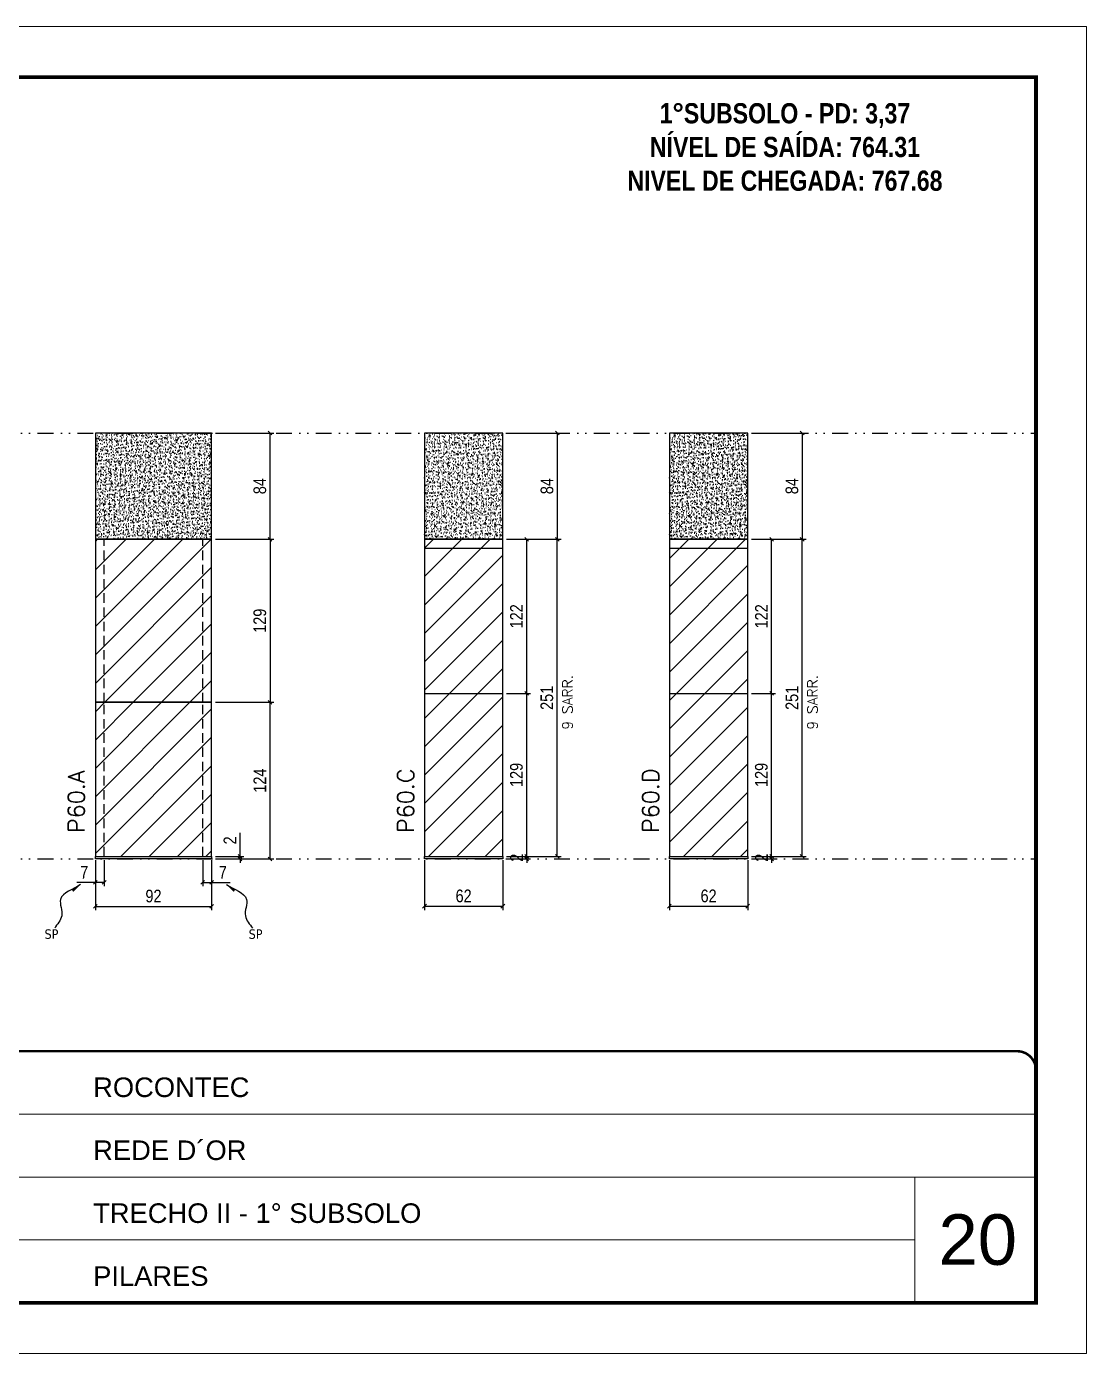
# Model space of a CAD drawing. Extents: x 1945 to 10875, y -3405 to 3369.
# Drawn here: x 7360 to 8199, y -3405 to -2355 of the extents above; entities that cross this region are included whole.
import ezdxf

# ---------------------------------------------------------------- set-up
doc = ezdxf.new("R2010")
doc.units = 0
for name, pattern in [('CONTINUO', [0]), ('DASHED', [0.75, 0.5, -0.25]), ('DIVIDE2', [0.625, 0.25, -0.125, 0, -0.125, 0, -0.125]), ('HIDDEN', [0.375, 0.25, -0.125])]:
    doc.linetypes.add(name, pattern=pattern)
for name, color, linetype, lineweight in [('CARIMBO', 255, 'Continuous', 9), ('Folhas', 255, 'Continuous', 9), ('Hachura', 251, 'Continuous', 9), ('SARRAFO DE PRESSAO', 251, 'DASHED', 9), ('Texto Seção', 7, 'Continuous', 15)]:
    doc.layers.add(name, color=color, linetype=linetype, lineweight=lineweight)
for name, color, linetype in [('COTA', 241, 'Continuous'), ('NOMENCLATURA', 7, 'Continuous'), ('Nível', 160, 'Continuous'), ('Painéis', 200, 'Continuous'), ('SARR_2.2x7', 40, 'Continuous'), ('Sarrafo de Pressão', 42, 'HIDDEN'), ('texto', 7, 'Continuous')]:
    doc.layers.add(name, color=color, linetype=linetype)
doc.styles.add('ARIAL', font='arial.ttf')
doc.styles.add('COTA TECNICA', font='techl___.ttf', dxfattribs={"height": 10})
doc.styles.add('COTA TECNICA-50', font='techl___.ttf', dxfattribs={"height": 10})
doc.styles.add('REGUA-120', font='ROMANS.shx', dxfattribs={"height": 15})
doc.styles.add('ROMANC', font='techb___.ttf', dxfattribs={"height": 2.5})
doc.styles.add('ROMANS', font='romans.shx')
doc.styles.get("Standard").update_dxf_attribs({"font": 'arial.ttf'})
doc.dimstyles.new('COTA PAINEL-50', dxfattribs={"dimtxt": 10, "dimasz": 3, "dimexe": 3, "dimexo": 3, "dimgap": 3, "dimtad": 1, "dimdec": 1, "dimzin": 12, "dimdsep": 46, "dimtxsty": 'COTA TECNICA-50', "dimblk1": 'OBLIQUE', "dimblk2": 'OBLIQUE', "dimsah": 1, "dimcen": 0.9, "dimclrd": 4, "dimclre": 4, "dimclrt": 240, "dimadec": 1, "dimazin": 3, "dimtfac": 1, "dimtdec": 1, "dimtmove": 0, "dimatfit": 3, "dimfxl": 1, "dimtolj": 1, "dimtzin": 12, "dimarcsym": 0})
doc.dimstyles.new('PAINEL', dxfattribs={"dimtxt": 10, "dimasz": 3, "dimexe": 3, "dimexo": 3, "dimgap": 3, "dimtad": 1, "dimdec": 1, "dimzin": 12, "dimdsep": 46, "dimtxsty": 'COTA TECNICA', "dimblk1": 'OBLIQUE', "dimblk2": 'OBLIQUE', "dimsah": 1, "dimcen": 0.9, "dimclrd": 4, "dimclre": 4, "dimclrt": 240, "dimadec": 1, "dimazin": 3, "dimtfac": 1, "dimtdec": 1, "dimtmove": 0, "dimatfit": 3, "dimfxl": 1, "dimtolj": 1, "dimtzin": 12, "dimarcsym": 0})
doc.dimstyles.get("Standard").update_dxf_attribs({"dimtxt": 0.18, "dimasz": 0.18, "dimexe": 0.18, "dimexo": 0.0625, "dimgap": 0.09, "dimtad": 0, "dimtih": 1, "dimtoh": 1, "dimdec": 4, "dimzin": 0, "dimdsep": 46, "dimtxsty": 'Standard', "dimcen": 0.09, "dimadec": 0, "dimazin": 0, "dimtfac": 1, "dimtdec": 4, "dimtofl": 0, "dimtmove": 0, "dimatfit": 3, "dimfxl": 1, "dimtolj": 1, "dimtzin": 0, "dimarcsym": 0})
pattern_1 = [(45, (-123736.23, -31851.83), (-11.2253202, 11.2253202), [])]
pattern_2 = [(45, (-124031.681, -31851.83), (-11.2253202, 11.2253202), [])]

# ---------------------------------------------------------------- blocks, each defined once
blk = doc.blocks.new('9999999999')
at = {"color": 30, "linetype": 'CONTINUO'}
for p, q in [((98564.6, 34379.6), (99584, 34379.6)), ((98564.6, 34329.8), (99488, 34329.8)), ((99584, 34329.8), (99488, 34329.8)), ((99488, 34329.8), (99488, 34230.2)), ((98564.6, 34280), (99488, 34280))]:
    blk.add_line(p, q, dxfattribs=at)
at = {"color": 30, "linetype": 'CONTINUO', "const_width": 2}
blk.add_lwpolyline([(99584, 34230.2), (99584, 34414.4, 0.414214), (99569, 34429.4), (98229, 34429.4, 0.414214), (98214, 34414.4), (98214, 34245.2, 0.414214), (98229, 34230.2), (99584, 34230.2)], format="xyb", dxfattribs=at)
at = {"layer": 'Folhas'}
blk.add_lwpolyline([(98139, 34190.2), (99624, 34190.2), (99624, 35240.2), (98139, 35240.2)], close=True, dxfattribs=at)
at = {"layer": 'Folhas', "color": 30, "const_width": 3}
blk.add_lwpolyline([(98214, 34230.2), (99584, 34230.2), (99584, 35200.2), (98214, 35200.2)], close=True, dxfattribs=at)
at = {"color": 7, "linetype": 'Continuous', "ltscale": 5, "style": 'ARIAL'}
for s, height, p in [('ROCONTEC', 15.48, (98837.7, 34393.1)), ('REDE D´OR', 15.48, (98837.7, 34343.3)), ('TRECHO II - 1° SUBSOLO', 15.483, (98837.7, 34293.5)), ('PILARES', 15.48, (98837.7, 34243.7))]:
    blk.add_text(s, height=height, dxfattribs=at).set_placement(p)
blk = doc.blocks.new('_Oblique')
at = {"color": 0, "linetype": 'ByBlock', "lineweight": -2}
blk.add_line((-0.5, -0.5), (0.5, 0.5), dxfattribs=at)
blk = doc.blocks.new('*D644')
at = {"layer": 'COTA', "color": 4, "lineweight": -2, "transparency": 16777216}
for p, q in [((7414.2, -3014.2), (7414.2, -3053.7)), ((7506.2, -3014.2), (7506.2, -3053.7)), ((7414.2, -3050.7), (7506.2, -3050.7))]:
    blk.add_line(p, q, dxfattribs=at)
at = {"layer": 'Defpoints', "color": 0, "transparency": 16777216}
for p in [(7414.2, -3011.2), (7506.2, -3011.2), (7506.2, -3050.7)]:
    blk.add_point(p, dxfattribs=at)
at = {"layer": 'COTA', "color": 4, "lineweight": -2, "transparency": 16777216, "xscale": 3, "yscale": 3, "zscale": 3, "rotation": 180}
blk.add_blockref('_Oblique', (7414.2, -3050.7), dxfattribs=at)
at = {"layer": 'COTA', "color": 4, "lineweight": -2, "transparency": 16777216, "xscale": 3, "yscale": 3, "zscale": 3}
blk.add_blockref('_Oblique', (7506.2, -3050.7), dxfattribs=at)
at = {"layer": 'COTA', "color": 240, "transparency": 16777216, "insert": (7460.2, -3042.6), "char_height": 10, "attachment_point": 5, "style": 'COTA TECNICA'}
blk.add_mtext('\\A1;92', dxfattribs=at)
blk = doc.blocks.new('*D645')
at = {"layer": 'COTA', "color": 4, "lineweight": -2, "transparency": 16777216}
for p, q in [((7509.2, -2676.2), (7555.5, -2676.2)), ((7552.5, -2760.2), (7552.5, -2676.2)), ((7509.2, -2760.2), (7555.5, -2760.2))]:
    blk.add_line(p, q, dxfattribs=at)
at = {"layer": 'Defpoints', "color": 0, "transparency": 16777216}
for p in [(7506.2, -2676.2), (7552.5, -2676.2), (7506.2, -2760.2)]:
    blk.add_point(p, dxfattribs=at)
at = {"layer": 'COTA', "color": 4, "lineweight": -2, "transparency": 16777216, "xscale": 3, "yscale": 3, "zscale": 3}
for p, rotation in [((7552.5, -2676.2), 90), ((7552.5, -2760.2), 270)]:
    blk.add_blockref('_Oblique', p, dxfattribs=dict(at, rotation=rotation))
at = {"layer": 'COTA', "color": 240, "transparency": 16777216, "insert": (7544.4, -2718.2), "char_height": 10, "attachment_point": 5, "rotation": 90, "style": 'COTA TECNICA'}
blk.add_mtext('\\A1;84', dxfattribs=at)
blk = doc.blocks.new('*D646')
at = {"layer": 'COTA', "color": 4, "lineweight": -2, "transparency": 16777216}
for p, q in [((7414.2, -3016.2), (7414.2, -3034.7)), ((7421.2, -3014.2), (7421.2, -3034.7)), ((7414.2, -3031.7), (7399.5, -3031.7)), ((7421.2, -3031.7), (7414.2, -3031.7))]:
    blk.add_line(p, q, dxfattribs=at)
at = {"layer": 'Defpoints', "color": 0, "transparency": 16777216}
for p in [(7414.2, -3013.2), (7421.2, -3011.2), (7414.2, -3031.7)]:
    blk.add_point(p, dxfattribs=at)
at = {"layer": 'COTA', "color": 4, "lineweight": -2, "transparency": 16777216, "xscale": 3, "yscale": 3, "zscale": 3, "rotation": 180}
blk.add_blockref('_Oblique', (7414.2, -3031.7), dxfattribs=at)
at = {"layer": 'COTA', "color": 4, "lineweight": -2, "transparency": 16777216, "xscale": 3, "yscale": 3, "zscale": 3}
blk.add_blockref('_Oblique', (7421.2, -3031.7), dxfattribs=at)
at = {"layer": 'COTA', "color": 240, "transparency": 16777216, "insert": (7405.4, -3023.7), "char_height": 10, "attachment_point": 5, "style": 'COTA TECNICA-50'}
blk.add_mtext('\\A1;7', dxfattribs=at)
blk = doc.blocks.new('*D647')
at = {"layer": 'COTA', "color": 4, "lineweight": -2, "transparency": 16777216}
for p, q in [((7499.2, -3014.2), (7499.2, -3034.7)), ((7506.2, -3016.2), (7506.2, -3034.7)), ((7499.2, -3031.7), (7506.2, -3031.7)), ((7506.2, -3031.7), (7521, -3031.7))]:
    blk.add_line(p, q, dxfattribs=at)
at = {"layer": 'Defpoints', "color": 0, "transparency": 16777216}
for p in [(7499.2, -3011.2), (7506.2, -3013.2), (7506.2, -3031.7)]:
    blk.add_point(p, dxfattribs=at)
at = {"layer": 'COTA', "color": 4, "lineweight": -2, "transparency": 16777216, "xscale": 3, "yscale": 3, "zscale": 3, "rotation": 180}
blk.add_blockref('_Oblique', (7499.2, -3031.7), dxfattribs=at)
at = {"layer": 'COTA', "color": 4, "lineweight": -2, "transparency": 16777216, "xscale": 3, "yscale": 3, "zscale": 3}
blk.add_blockref('_Oblique', (7506.2, -3031.7), dxfattribs=at)
at = {"layer": 'COTA', "color": 240, "transparency": 16777216, "insert": (7515.1, -3023.7), "char_height": 10, "attachment_point": 5, "style": 'COTA TECNICA-50'}
blk.add_mtext('\\A1;7', dxfattribs=at)
blk = doc.blocks.new('*D648')
at = {"layer": 'COTA', "color": 4, "lineweight": -2, "transparency": 16777216}
for p, q in [((7509.2, -2889.2), (7555.5, -2889.2)), ((7552.5, -3013.2), (7552.5, -2889.2)), ((7509.2, -3013.2), (7555.5, -3013.2))]:
    blk.add_line(p, q, dxfattribs=at)
at = {"layer": 'Defpoints', "color": 0, "transparency": 16777216}
for p in [(7506.2, -2889.2), (7552.5, -2889.2), (7506.2, -3013.2)]:
    blk.add_point(p, dxfattribs=at)
at = {"layer": 'COTA', "color": 4, "lineweight": -2, "transparency": 16777216, "xscale": 3, "yscale": 3, "zscale": 3}
for p, rotation in [((7552.5, -2889.2), 90), ((7552.5, -3013.2), 270)]:
    blk.add_blockref('_Oblique', p, dxfattribs=dict(at, rotation=rotation))
at = {"layer": 'COTA', "color": 240, "transparency": 16777216, "insert": (7544.4, -2951.2), "char_height": 10, "attachment_point": 5, "rotation": 90, "style": 'COTA TECNICA-50'}
blk.add_mtext('\\A1;124', dxfattribs=at)
blk = doc.blocks.new('*D649')
at = {"layer": 'COTA', "color": 4, "lineweight": -2, "transparency": 16777216}
for p, q in [((7528.7, -3011.2), (7528.7, -2992.4)), ((7509.2, -3011.2), (7531.7, -3011.2)), ((7509.2, -3013.2), (7531.7, -3013.2)), ((7528.7, -3013.2), (7528.7, -3011.2)), ((7528.7, -3013.2), (7528.7, -3016.2))]:
    blk.add_line(p, q, dxfattribs=at)
at = {"layer": 'Defpoints', "color": 0, "transparency": 16777216}
for p in [(7506.2, -3011.2), (7506.2, -3013.2), (7528.7, -3013.2)]:
    blk.add_point(p, dxfattribs=at)
at = {"layer": 'COTA', "color": 4, "lineweight": -2, "transparency": 16777216, "xscale": 3, "yscale": 3, "zscale": 3}
for p, rotation in [((7528.7, -3011.2), 270), ((7528.7, -3013.2), 90)]:
    blk.add_blockref('_Oblique', p, dxfattribs=dict(at, rotation=rotation))
at = {"layer": 'COTA', "color": 240, "transparency": 16777216, "insert": (7520.7, -2998.5), "char_height": 10, "attachment_point": 5, "rotation": 90, "style": 'COTA TECNICA-50'}
blk.add_mtext('\\A1;2', dxfattribs=at)
blk = doc.blocks.new('*D650')
at = {"layer": 'COTA', "color": 4, "linetype": 'ByBlock', "lineweight": -2, "transparency": 16777216}
for p, q in [((7509.2, -2760.2), (7555.5, -2760.2)), ((7552.5, -2760.2), (7552.5, -2889.2)), ((7509.2, -2889.2), (7555.5, -2889.2))]:
    blk.add_line(p, q, dxfattribs=at)
at = {"layer": 'Defpoints', "color": 0, "linetype": 'ByBlock', "transparency": 16777216}
for p in [(7506.2, -2760.2), (7506.2, -2889.2), (7552.5, -2889.2)]:
    blk.add_point(p, dxfattribs=at)
at = {"layer": 'COTA', "color": 4, "linetype": 'ByBlock', "lineweight": -2, "transparency": 16777216, "xscale": 3, "yscale": 3, "zscale": 3}
for p, rotation in [((7552.5, -2760.2), 90), ((7552.5, -2889.2), 270)]:
    blk.add_blockref('_Oblique', p, dxfattribs=dict(at, rotation=rotation))
at = {"layer": 'COTA', "color": 240, "linetype": 'ByBlock', "transparency": 16777216, "insert": (7544.4, -2824.7), "char_height": 10, "attachment_point": 5, "rotation": 90, "style": 'COTA TECNICA'}
blk.add_mtext('\\A1;129', dxfattribs=at)
blk = doc.blocks.new('*D634')
at = {"layer": 'COTA', "color": 4, "lineweight": -2, "transparency": 16777216}
for p, q in [((7674.7, -3014.2), (7674.7, -3053.6)), ((7736.7, -3014.2), (7736.7, -3053.6)), ((7674.7, -3050.6), (7736.7, -3050.6))]:
    blk.add_line(p, q, dxfattribs=at)
at = {"layer": 'Defpoints', "color": 0, "transparency": 16777216}
for p in [(7674.7, -3011.2), (7736.7, -3011.2), (7736.7, -3050.6)]:
    blk.add_point(p, dxfattribs=at)
at = {"layer": 'COTA', "color": 4, "lineweight": -2, "transparency": 16777216, "xscale": 3, "yscale": 3, "zscale": 3, "rotation": 180}
blk.add_blockref('_Oblique', (7674.7, -3050.6), dxfattribs=at)
at = {"layer": 'COTA', "color": 4, "lineweight": -2, "transparency": 16777216, "xscale": 3, "yscale": 3, "zscale": 3}
blk.add_blockref('_Oblique', (7736.7, -3050.6), dxfattribs=at)
at = {"layer": 'COTA', "color": 240, "transparency": 16777216, "insert": (7705.7, -3042.5), "char_height": 10, "attachment_point": 5, "style": 'COTA TECNICA'}
blk.add_mtext('\\A1;62', dxfattribs=at)
blk = doc.blocks.new('*D635')
at = {"layer": 'COTA', "color": 4, "lineweight": -2, "transparency": 16777216}
for p, q in [((7739.7, -3011.2), (7758.6, -3011.2)), ((7739.7, -3013.2), (7758.6, -3013.2)), ((7755.6, -3011.2), (7755.6, -3008.2)), ((7755.6, -3013.2), (7755.6, -3011.2)), ((7755.6, -3013.2), (7755.6, -3016.2))]:
    blk.add_line(p, q, dxfattribs=at)
at = {"layer": 'Defpoints', "color": 0, "transparency": 16777216}
for p in [(7736.7, -3011.2), (7736.7, -3013.2), (7755.6, -3011.2)]:
    blk.add_point(p, dxfattribs=at)
at = {"layer": 'COTA', "color": 4, "lineweight": -2, "transparency": 16777216, "xscale": 3, "yscale": 3, "zscale": 3}
for p, rotation in [((7755.6, -3011.2), 270), ((7755.6, -3013.2), 90)]:
    blk.add_blockref('_Oblique', p, dxfattribs=dict(at, rotation=rotation))
at = {"layer": 'COTA', "color": 240, "transparency": 16777216, "insert": (7747.6, -3012.2), "char_height": 10, "attachment_point": 5, "rotation": 90, "style": 'COTA TECNICA-50'}
blk.add_mtext('\\A1;2', dxfattribs=at)
blk = doc.blocks.new('*D676')
at = {"layer": 'COTA', "color": 4, "linetype": 'ByBlock', "lineweight": -2, "transparency": 16777216}
for p, q in [((7739.7, -2676.2), (7782.8, -2676.2)), ((7779.8, -2676.2), (7779.8, -2760.2)), ((7739.7, -2760.2), (7782.8, -2760.2))]:
    blk.add_line(p, q, dxfattribs=at)
at = {"layer": 'Defpoints', "color": 0, "linetype": 'ByBlock', "transparency": 16777216}
for p in [(7736.7, -2676.2), (7736.7, -2760.2), (7779.8, -2760.2)]:
    blk.add_point(p, dxfattribs=at)
at = {"layer": 'COTA', "color": 4, "linetype": 'ByBlock', "lineweight": -2, "transparency": 16777216, "xscale": 3, "yscale": 3, "zscale": 3}
for p, rotation in [((7779.8, -2676.2), 90), ((7779.8, -2760.2), 270)]:
    blk.add_blockref('_Oblique', p, dxfattribs=dict(at, rotation=rotation))
at = {"layer": 'COTA', "color": 240, "linetype": 'ByBlock', "transparency": 16777216, "insert": (7771.7, -2718.2), "char_height": 10, "attachment_point": 5, "rotation": 90, "style": 'COTA TECNICA'}
blk.add_mtext('\\A1;84', dxfattribs=at)
blk = doc.blocks.new('*D677')
at = {"layer": 'COTA', "color": 4, "linetype": 'ByBlock', "lineweight": -2, "transparency": 16777216}
for p, q in [((7739.7, -2760.2), (7782.8, -2760.2)), ((7779.8, -3011.2), (7779.8, -2760.2)), ((7739.7, -3011.2), (7782.8, -3011.2))]:
    blk.add_line(p, q, dxfattribs=at)
at = {"layer": 'Defpoints', "color": 0, "linetype": 'ByBlock', "transparency": 16777216}
for p in [(7736.7, -2760.2), (7779.8, -2760.2), (7736.7, -3011.2)]:
    blk.add_point(p, dxfattribs=at)
at = {"layer": 'COTA', "color": 4, "linetype": 'ByBlock', "lineweight": -2, "transparency": 16777216, "xscale": 3, "yscale": 3, "zscale": 3}
for p, rotation in [((7779.8, -2760.2), 90), ((7779.8, -3011.2), 270)]:
    blk.add_blockref('_Oblique', p, dxfattribs=dict(at, rotation=rotation))
at = {"layer": 'COTA', "color": 240, "linetype": 'ByBlock', "transparency": 16777216, "insert": (7771.6, -2885.7), "char_height": 10, "attachment_point": 5, "rotation": 90, "style": 'COTA TECNICA'}
blk.add_mtext('\\A1;251', dxfattribs=at)
blk = doc.blocks.new('*D678')
at = {"layer": 'COTA', "color": 4, "linetype": 'ByBlock', "lineweight": -2, "transparency": 16777216}
for p, q in [((7739.7, -2882.2), (7758.6, -2882.2)), ((7755.6, -3011.2), (7755.6, -2882.2)), ((7739.7, -3011.2), (7758.6, -3011.2))]:
    blk.add_line(p, q, dxfattribs=at)
at = {"layer": 'Defpoints', "color": 0, "linetype": 'ByBlock', "transparency": 16777216}
for p in [(7736.7, -2882.2), (7755.6, -2882.2), (7736.7, -3011.2)]:
    blk.add_point(p, dxfattribs=at)
at = {"layer": 'COTA', "color": 4, "linetype": 'ByBlock', "lineweight": -2, "transparency": 16777216, "xscale": 3, "yscale": 3, "zscale": 3}
for p, rotation in [((7755.6, -2882.2), 90), ((7755.6, -3011.2), 270)]:
    blk.add_blockref('_Oblique', p, dxfattribs=dict(at, rotation=rotation))
at = {"layer": 'COTA', "color": 240, "linetype": 'ByBlock', "transparency": 16777216, "insert": (7747.5, -2946.7), "char_height": 10, "attachment_point": 5, "rotation": 90, "style": 'COTA TECNICA'}
blk.add_mtext('\\A1;129', dxfattribs=at)
blk = doc.blocks.new('*D679')
at = {"layer": 'COTA', "color": 4, "linetype": 'ByBlock', "lineweight": -2, "transparency": 16777216}
for p, q in [((7739.7, -2760.2), (7758.6, -2760.2)), ((7755.6, -2882.2), (7755.6, -2760.2)), ((7739.7, -2882.2), (7758.6, -2882.2))]:
    blk.add_line(p, q, dxfattribs=at)
at = {"layer": 'Defpoints', "color": 0, "linetype": 'ByBlock', "transparency": 16777216}
for p in [(7736.7, -2760.2), (7755.6, -2760.2), (7736.7, -2882.2)]:
    blk.add_point(p, dxfattribs=at)
at = {"layer": 'COTA', "color": 4, "linetype": 'ByBlock', "lineweight": -2, "transparency": 16777216, "xscale": 3, "yscale": 3, "zscale": 3}
for p, rotation in [((7755.6, -2760.2), 90), ((7755.6, -2882.2), 270)]:
    blk.add_blockref('_Oblique', p, dxfattribs=dict(at, rotation=rotation))
at = {"layer": 'COTA', "color": 240, "linetype": 'ByBlock', "transparency": 16777216, "insert": (7747.5, -2821.2), "char_height": 10, "attachment_point": 5, "rotation": 90, "style": 'COTA TECNICA'}
blk.add_mtext('\\A1;122', dxfattribs=at)
blk = doc.blocks.new('*D636')
at = {"layer": 'COTA', "color": 4, "lineweight": -2, "transparency": 16777216}
for p, q in [((7868.6, -3014.2), (7868.6, -3053.6)), ((7930.6, -3014.2), (7930.6, -3053.6)), ((7868.6, -3050.6), (7930.6, -3050.6))]:
    blk.add_line(p, q, dxfattribs=at)
at = {"layer": 'Defpoints', "color": 0, "transparency": 16777216}
for p in [(7868.6, -3011.2), (7930.6, -3011.2), (7930.6, -3050.6)]:
    blk.add_point(p, dxfattribs=at)
at = {"layer": 'COTA', "color": 4, "lineweight": -2, "transparency": 16777216, "xscale": 3, "yscale": 3, "zscale": 3, "rotation": 180}
blk.add_blockref('_Oblique', (7868.6, -3050.6), dxfattribs=at)
at = {"layer": 'COTA', "color": 4, "lineweight": -2, "transparency": 16777216, "xscale": 3, "yscale": 3, "zscale": 3}
blk.add_blockref('_Oblique', (7930.6, -3050.6), dxfattribs=at)
at = {"layer": 'COTA', "color": 240, "transparency": 16777216, "insert": (7899.6, -3042.5), "char_height": 10, "attachment_point": 5, "style": 'COTA TECNICA'}
blk.add_mtext('\\A1;62', dxfattribs=at)
blk = doc.blocks.new('*D637')
at = {"layer": 'COTA', "color": 4, "lineweight": -2, "transparency": 16777216}
for p, q in [((7933.6, -3011.2), (7952.5, -3011.2)), ((7933.6, -3013.2), (7952.5, -3013.2)), ((7949.5, -3011.2), (7949.5, -3008.2)), ((7949.5, -3013.2), (7949.5, -3011.2)), ((7949.5, -3013.2), (7949.5, -3016.2))]:
    blk.add_line(p, q, dxfattribs=at)
at = {"layer": 'Defpoints', "color": 0, "transparency": 16777216}
for p in [(7930.6, -3011.2), (7930.6, -3013.2), (7949.5, -3011.2)]:
    blk.add_point(p, dxfattribs=at)
at = {"layer": 'COTA', "color": 4, "lineweight": -2, "transparency": 16777216, "xscale": 3, "yscale": 3, "zscale": 3}
for p, rotation in [((7949.5, -3011.2), 270), ((7949.5, -3013.2), 90)]:
    blk.add_blockref('_Oblique', p, dxfattribs=dict(at, rotation=rotation))
at = {"layer": 'COTA', "color": 240, "transparency": 16777216, "insert": (7941.5, -3012.2), "char_height": 10, "attachment_point": 5, "rotation": 90, "style": 'COTA TECNICA-50'}
blk.add_mtext('\\A1;2', dxfattribs=at)
blk = doc.blocks.new('*D680')
at = {"layer": 'COTA', "color": 4, "linetype": 'ByBlock', "lineweight": -2, "transparency": 16777216}
for p, q in [((7933.6, -2676.2), (7976.7, -2676.2)), ((7973.7, -2676.2), (7973.7, -2760.2)), ((7933.6, -2760.2), (7976.7, -2760.2))]:
    blk.add_line(p, q, dxfattribs=at)
at = {"layer": 'Defpoints', "color": 0, "linetype": 'ByBlock', "transparency": 16777216}
for p in [(7930.6, -2676.2), (7930.6, -2760.2), (7973.7, -2760.2)]:
    blk.add_point(p, dxfattribs=at)
at = {"layer": 'COTA', "color": 4, "linetype": 'ByBlock', "lineweight": -2, "transparency": 16777216, "xscale": 3, "yscale": 3, "zscale": 3}
for p, rotation in [((7973.7, -2676.2), 90), ((7973.7, -2760.2), 270)]:
    blk.add_blockref('_Oblique', p, dxfattribs=dict(at, rotation=rotation))
at = {"layer": 'COTA', "color": 240, "linetype": 'ByBlock', "transparency": 16777216, "insert": (7965.6, -2718.2), "char_height": 10, "attachment_point": 5, "rotation": 90, "style": 'COTA TECNICA'}
blk.add_mtext('\\A1;84', dxfattribs=at)
blk = doc.blocks.new('*D681')
at = {"layer": 'COTA', "color": 4, "linetype": 'ByBlock', "lineweight": -2, "transparency": 16777216}
for p, q in [((7933.6, -2760.2), (7976.7, -2760.2)), ((7973.7, -3011.2), (7973.7, -2760.2)), ((7933.6, -3011.2), (7976.7, -3011.2))]:
    blk.add_line(p, q, dxfattribs=at)
at = {"layer": 'Defpoints', "color": 0, "linetype": 'ByBlock', "transparency": 16777216}
for p in [(7930.6, -2760.2), (7973.7, -2760.2), (7930.6, -3011.2)]:
    blk.add_point(p, dxfattribs=at)
at = {"layer": 'COTA', "color": 4, "linetype": 'ByBlock', "lineweight": -2, "transparency": 16777216, "xscale": 3, "yscale": 3, "zscale": 3}
for p, rotation in [((7973.7, -2760.2), 90), ((7973.7, -3011.2), 270)]:
    blk.add_blockref('_Oblique', p, dxfattribs=dict(at, rotation=rotation))
at = {"layer": 'COTA', "color": 240, "linetype": 'ByBlock', "transparency": 16777216, "insert": (7965.6, -2885.7), "char_height": 10, "attachment_point": 5, "rotation": 90, "style": 'COTA TECNICA'}
blk.add_mtext('\\A1;251', dxfattribs=at)
blk = doc.blocks.new('*D682')
at = {"layer": 'COTA', "color": 4, "linetype": 'ByBlock', "lineweight": -2, "transparency": 16777216}
for p, q in [((7933.6, -2882.2), (7952.5, -2882.2)), ((7949.5, -3011.2), (7949.5, -2882.2)), ((7933.6, -3011.2), (7952.5, -3011.2))]:
    blk.add_line(p, q, dxfattribs=at)
at = {"layer": 'Defpoints', "color": 0, "linetype": 'ByBlock', "transparency": 16777216}
for p in [(7930.6, -2882.2), (7949.5, -2882.2), (7930.6, -3011.2)]:
    blk.add_point(p, dxfattribs=at)
at = {"layer": 'COTA', "color": 4, "linetype": 'ByBlock', "lineweight": -2, "transparency": 16777216, "xscale": 3, "yscale": 3, "zscale": 3}
for p, rotation in [((7949.5, -2882.2), 90), ((7949.5, -3011.2), 270)]:
    blk.add_blockref('_Oblique', p, dxfattribs=dict(at, rotation=rotation))
at = {"layer": 'COTA', "color": 240, "linetype": 'ByBlock', "transparency": 16777216, "insert": (7941.4, -2946.7), "char_height": 10, "attachment_point": 5, "rotation": 90, "style": 'COTA TECNICA'}
blk.add_mtext('\\A1;129', dxfattribs=at)
blk = doc.blocks.new('*D683')
at = {"layer": 'COTA', "color": 4, "linetype": 'ByBlock', "lineweight": -2, "transparency": 16777216}
for p, q in [((7933.6, -2760.2), (7952.5, -2760.2)), ((7949.5, -2882.2), (7949.5, -2760.2)), ((7933.6, -2882.2), (7952.5, -2882.2))]:
    blk.add_line(p, q, dxfattribs=at)
at = {"layer": 'Defpoints', "color": 0, "linetype": 'ByBlock', "transparency": 16777216}
for p in [(7930.6, -2760.2), (7949.5, -2760.2), (7930.6, -2882.2)]:
    blk.add_point(p, dxfattribs=at)
at = {"layer": 'COTA', "color": 4, "linetype": 'ByBlock', "lineweight": -2, "transparency": 16777216, "xscale": 3, "yscale": 3, "zscale": 3}
for p, rotation in [((7949.5, -2760.2), 90), ((7949.5, -2882.2), 270)]:
    blk.add_blockref('_Oblique', p, dxfattribs=dict(at, rotation=rotation))
at = {"layer": 'COTA', "color": 240, "linetype": 'ByBlock', "transparency": 16777216, "insert": (7941.4, -2821.2), "char_height": 10, "attachment_point": 5, "rotation": 90, "style": 'COTA TECNICA'}
blk.add_mtext('\\A1;122', dxfattribs=at)

msp = doc.modelspace()

# ---------------------------------------------------------------- hatches: boundary and pattern name
at = {"layer": 'COTA', "linetype": 'ByBlock'}
h = msp.add_hatch(dxfattribs=at)
h.set_pattern_fill('AR-CONC', color=256, scale=0.03)
h.set_pattern_definition([(50, (-123997.559, -31853.6302), (5.46554007, -0.47817257), [0.5715, -6.2865]), (355, (-123997.559, -31853.63), (-1.05730264, 5.73170536), [0.4572, -5.02921753]), (100.4514447, (-123997.1035, -31853.67), (4.40823741, 5.25353256), [0.48570026, -5.34270734]), (46.1842, (-123997.559, -31852.106), (8.13237123, -1.26126984), [0.85725, -9.42975]), (96.6355576, (-123996.881, -31852.211), (7.122124, 7.42278374), [0.7285507, -8.01406824]), (351.184151, (-123997.559, -31852.106), (7.122124, 7.42278374), [0.685799, -7.54379196]), (21, (-123996.797, -31852.4872), (4.54843174, -3.06795595), [0.5715, -6.2865]), (326, (-123996.797, -31852.487), (1.85406085, 5.52563898), [0.4572, -5.0292]), (71.451445, (-123996.418, -31852.743), (6.40249258, 2.45768307), [0.48570026, -5.34269813]), (37.5, (-123997.559, -31853.6302), (0.092658098, 2.536651166), [0, -4.96824, 0, -5.1054, 0, -5.04825]), (7.5, (-123997.559, -31853.6302), (2.004589875, 3.005417245), [0, -2.91084, 0, -4.85394, 0, -1.92405]), (327.5, (-123999.2582, -31853.6302), (4.067717855, -0.17186232), [0, -1.905, 0, -5.9436, 0, -7.8867]), (317.5, (-124000.0202, -31853.6302), (4.44387544, 0.76279473), [0, -2.4765, 0, -3.94716, 0, -5.6007])])
h.paths.add_polyline_path([(7414.22, -2760.22), (7506.22, -2760.22), (7506.22, -2676.22), (7414.22, -2676.22)])
h = msp.add_hatch(dxfattribs=at)
h.set_pattern_fill('AR-CONC', color=256, scale=0.03)
h.set_pattern_definition([(50, (-123996.9118, -36486.1307), (5.46554007, -0.47817257), [0.5715, -6.2865]), (355, (-123996.912, -36486.1307), (-1.05730264, 5.73170536), [0.4572, -5.02921753]), (100.4514447, (-123996.4563, -36486.1705), (4.40823741, 5.25353256), [0.48570026, -5.34270734]), (46.1842, (-123996.912, -36484.607), (8.13237123, -1.26126984), [0.85725, -9.42975]), (96.6355576, (-123996.234, -36484.712), (7.122124, 7.42278374), [0.7285507, -8.01406824]), (351.184151, (-123996.912, -36484.607), (7.122124, 7.42278374), [0.685799, -7.54379196]), (21, (-123996.1498, -36484.9877), (4.54843174, -3.06795595), [0.5715, -6.2865]), (326, (-123996.15, -36484.9877), (1.85406085, 5.52563898), [0.4572, -5.0292]), (71.451445, (-123995.7707, -36485.2433), (6.40249258, 2.45768307), [0.48570026, -5.34269813]), (37.5, (-123996.9118, -36486.1307), (0.092658098, 2.536651166), [0, -4.96824, 0, -5.1054, 0, -5.04825]), (7.5, (-123996.9118, -36486.1307), (2.004589875, 3.005417245), [0, -2.91084, 0, -4.85394, 0, -1.92405]), (327.5, (-123998.611, -36486.1307), (4.067717855, -0.17186232), [0, -1.905, 0, -5.9436, 0, -7.8867]), (317.5, (-123999.373, -36486.1307), (4.44387544, 0.76279473), [0, -2.4765, 0, -3.94716, 0, -5.6007])])
h.paths.add_polyline_path([(7736.67, -2676.22), (7674.67, -2676.22), (7674.67, -2760.22), (7736.67, -2760.22)])
h = msp.add_hatch(dxfattribs=at)
h.set_pattern_fill('AR-CONC', color=256, scale=0.03)
h.set_pattern_definition([(50, (-123802.986, -36486.1307), (5.46554007, -0.47817257), [0.5715, -6.2865]), (355, (-123802.986, -36486.1307), (-1.05730264, 5.73170536), [0.4572, -5.02921753]), (100.4514447, (-123802.5304, -36486.1705), (4.40823741, 5.25353256), [0.48570026, -5.34270734]), (46.1842, (-123802.986, -36484.607), (8.13237123, -1.26126984), [0.85725, -9.42975]), (96.6355576, (-123802.308, -36484.712), (7.122124, 7.42278374), [0.7285507, -8.01406824]), (351.184151, (-123802.986, -36484.607), (7.122124, 7.42278374), [0.685799, -7.54379196]), (21, (-123802.224, -36484.9877), (4.54843174, -3.06795595), [0.5715, -6.2865]), (326, (-123802.224, -36484.9877), (1.85406085, 5.52563898), [0.4572, -5.0292]), (71.451445, (-123801.845, -36485.2433), (6.40249258, 2.45768307), [0.48570026, -5.34269813]), (37.5, (-123802.9858, -36486.1307), (0.092658098, 2.536651166), [0, -4.96824, 0, -5.1054, 0, -5.04825]), (7.5, (-123802.9858, -36486.1307), (2.004589875, 3.005417245), [0, -2.91084, 0, -4.85394, 0, -1.92405]), (327.5, (-123804.685, -36486.1307), (4.067717855, -0.17186232), [0, -1.905, 0, -5.9436, 0, -7.8867]), (317.5, (-123805.447, -36486.1307), (4.44387544, 0.76279473), [0, -2.4765, 0, -3.94716, 0, -5.6007])])
h.paths.add_polyline_path([(7930.59, -2676.22), (7868.59, -2676.22), (7868.59, -2760.22), (7930.59, -2760.22)])
at = {"layer": 'Hachura', "linetype": 'ByBlock'}
h = msp.add_hatch(dxfattribs=at)
h.set_pattern_fill('ANSI31', color=256, scale=5)
h.set_pattern_definition(pattern_1)
h.paths.add_polyline_path([(7506.22, -2760.22), (7414.22, -2760.22), (7414.22, -2889.22), (7506.22, -2889.22)])
h = msp.add_hatch(dxfattribs=at)
h.set_pattern_fill('ANSI31', color=256, scale=5)
h.set_pattern_definition(pattern_2)
h.paths.add_polyline_path([(7674.67, -2882.22), (7736.67, -2882.22), (7736.67, -2760.22), (7674.67, -2760.22)])
h = msp.add_hatch(dxfattribs=at)
h.set_pattern_fill('ANSI31', color=256, scale=5)
h.set_pattern_definition(pattern_2)
h.paths.add_polyline_path([(7868.59, -2882.22), (7930.59, -2882.22), (7930.59, -2760.22), (7868.59, -2760.22)])
h = msp.add_hatch(dxfattribs=at)
h.set_pattern_fill('ANSI31', color=256, scale=5)
h.set_pattern_definition(pattern_2)
h.paths.add_polyline_path([(7736.67, -2882.22), (7674.67, -2882.22), (7674.67, -3011.22), (7736.67, -3011.22)])
h = msp.add_hatch(dxfattribs=at)
h.set_pattern_fill('ANSI31', color=256, scale=5)
h.set_pattern_definition(pattern_2)
h.paths.add_polyline_path([(7930.59, -2882.22), (7868.59, -2882.22), (7868.59, -3011.22), (7930.59, -3011.22)])
h = msp.add_hatch(dxfattribs=at)
h.set_pattern_fill('ANSI31', color=256, scale=5)
h.set_pattern_definition(pattern_1)
h.paths.add_polyline_path([(7506.22, -2889.22), (7414.22, -2889.22), (7414.22, -3011.22), (7506.22, -3011.22)])

# ---------------------------------------------------------------- linework, layer by layer
at = {"layer": 'COTA', "linetype": 'ByBlock'}
for points in [[(7414.22, -2760.22), (7506.22, -2760.22), (7506.22, -2676.22), (7414.22, -2676.22)], [(7674.67, -2760.22), (7736.67, -2760.22), (7736.67, -2676.22), (7674.67, -2676.22)], [(7868.59, -2760.22), (7930.59, -2760.22), (7930.59, -2676.22), (7868.59, -2676.22)]]:
    msp.add_lwpolyline(points, close=True, dxfattribs=at)
at = {"layer": 'Nível', "color": 4, "linetype": 'DIVIDE2', "ltscale": 50}
for p, q in [((7148.36, -2676.22), (8158.71, -2676.22)), ((7148.36, -3013.22), (8158.71, -3013.22))]:
    msp.add_line(p, q, dxfattribs=at)
at = {"layer": 'Painéis'}
for p, q in [((7674.67, -2760.22), (7736.67, -2760.22)), ((7736.67, -2760.22), (7674.67, -2760.22)), ((7674.67, -2760.22), (7674.67, -2760.22)), ((7736.67, -2760.22), (7736.67, -2760.22)), ((7868.59, -2760.22), (7930.59, -2760.22)), ((7930.59, -2760.22), (7868.59, -2760.22)), ((7868.59, -2760.22), (7868.59, -2760.22)), ((7930.59, -2760.22), (7930.59, -2760.22)), ((7674.67, -2882.22), (7736.67, -2882.22)), ((7868.59, -2882.22), (7930.59, -2882.22))]:
    msp.add_line(p, q, dxfattribs=at)
for points in [[(7414.22, -2889.22), (7506.22, -2889.22), (7506.22, -2760.22), (7414.22, -2760.22)], [(7674.67, -3011.22), (7736.67, -3011.22), (7736.67, -2760.22), (7674.67, -2760.22)], [(7868.59, -3011.22), (7930.59, -3011.22), (7930.59, -2760.22), (7868.59, -2760.22)], [(7414.22, -3011.22), (7506.22, -3011.22), (7506.22, -2889.22), (7414.22, -2889.22)], [(7414.22, -3011.22), (7506.22, -3011.22), (7506.22, -3013.22), (7414.22, -3013.22)], [(7674.67, -3011.22), (7736.67, -3011.22), (7736.67, -3013.22), (7674.67, -3013.22)], [(7868.59, -3011.22), (7930.59, -3011.22), (7930.59, -3013.22), (7868.59, -3013.22)]]:
    msp.add_lwpolyline(points, close=True, dxfattribs=at)
at = {"layer": 'SARR_2.2x7'}
for p, q in [((7674.67, -2767.22), (7736.67, -2767.22)), ((7868.59, -2767.22), (7930.59, -2767.22))]:
    msp.add_line(p, q, dxfattribs=at)
at = {"layer": 'Sarrafo de Pressão', "ltscale": 30}
for p, q in [((7421.22, -2889.22), (7421.22, -2760.22)), ((7499.22, -2889.22), (7499.22, -2760.22)), ((7421.22, -3011.22), (7421.22, -2889.22)), ((7499.22, -3011.22), (7499.22, -2889.22))]:
    msp.add_line(p, q, dxfattribs=at)

# ---------------------------------------------------------------- block references
at = {"layer": 'SARRAFO DE PRESSAO', "color": 6, "linetype": 'ByBlock'}
msp.add_blockref('9999999999', (-91425.27, -37594.71), dxfattribs=at)

# ---------------------------------------------------------------- texts
at = {"layer": 'CARIMBO', "style": 'ARIAL'}
msp.add_text('20', height=40, dxfattribs=at).set_placement((8081.57, -3334.36))
at = {"layer": 'NOMENCLATURA', "color": 2, "insert": (7960.03, -2388.44), "char_height": 16, "attachment_point": 2, "style": 'ROMANC'}
msp.add_mtext_dynamic_manual_height_columns('\\P1°SUBSOLO - PD: 3,37\\PNÍVEL DE SAÍDA: 764.31\\PNIVEL DE CHEGADA: 767.68', width=300.2766, gutter_width=1, heights=[0], dxfattribs=at)
at = {"layer": 'texto', "color": 0, "char_height": 7.5, "attachment_point": 5}
for insert in [(7379.45, -3072.71), (7541, -3072.71)]:
    msp.add_mtext('{\\fTahoma|b0|i0|c0|p34;\\C4;SP}', dxfattribs=dict(at, insert=insert))
at = {"layer": 'Texto Seção', "linetype": 'Continuous', "style": 'ROMANS'}
for p in [(7791.94, -2910.85), (7985.86, -2910.85)]:
    msp.add_text('9 SARR.', height=8, rotation=90, dxfattribs=at).set_placement(p)
at = {"layer": 'Texto Seção', "char_height": 13, "width": 285.3299, "attachment_point": 7, "rotation": 90, "style": 'REGUA-120'}
for s, insert in [('P60.A', (7405.67, -2992.75)), ('P60.C', (7666.34, -2992.75)), ('P60.D', (7860.26, -2992.75))]:
    msp.add_mtext(s, dxfattribs=dict(at, insert=insert))

# ---------------------------------------------------------------- dimensions: what is measured, and where the dimension line sits
at = {"layer": 'COTA'}
dim = msp.add_linear_dim(base=(7552.46, -2676.22), p1=(7506.22, -2760.22), p2=(7506.22, -2676.22), angle=90, dimstyle='PAINEL', override={"dimarcsym": 2}, dxfattribs=at)
dim.commit()
dim.dimension.update_dxf_attribs({"geometry": '*D645', "text_midpoint": (7552.46, -2718.22), "dimtype": 160})
at = {"layer": 'COTA', "linetype": 'ByBlock'}
for base, p1, p2, picture, middle in [((7779.75, -2760.22), (7736.67, -2676.22), (7736.67, -2760.22), '*D676', (7771.66, -2718.22)), ((7973.68, -2760.22), (7930.59, -2676.22), (7930.59, -2760.22), '*D680', (7965.58, -2718.22)), ((7552.46, -2889.22), (7506.22, -2760.22), (7506.22, -2889.22), '*D650', (7544.37, -2824.72)), ((7779.75, -2760.22), (7736.67, -3011.22), (7736.67, -2760.22), '*D677', (7771.64, -2885.72)), ((7973.68, -2760.22), (7930.59, -3011.22), (7930.59, -2760.22), '*D681', (7965.57, -2885.72)), ((7755.57, -2882.22), (7736.67, -3011.22), (7736.67, -2882.22), '*D678', (7747.49, -2946.72)), ((7949.5, -2882.22), (7930.59, -3011.22), (7930.59, -2882.22), '*D682', (7941.41, -2946.72))]:
    dim = msp.add_linear_dim(base=base, p1=p1, p2=p2, angle=90, dimstyle='PAINEL', dxfattribs=at)
    dim.commit()
    dim.dimension.update_dxf_attribs({"geometry": picture, "text_midpoint": middle})
for base, p1, p2, picture, middle in [((7755.57, -2760.22), (7736.67, -2882.22), (7736.67, -2760.22), '*D679', (7747.52, -2821.22)), ((7949.5, -2760.22), (7930.59, -2882.22), (7930.59, -2760.22), '*D683', (7941.44, -2821.22))]:
    dim = msp.add_linear_dim(base=base, p1=p1, p2=p2, angle=90, dimstyle='PAINEL', override={"dimtmove": 1}, dxfattribs=at)
    dim.commit()
    dim.dimension.update_dxf_attribs({"geometry": picture, "text_midpoint": middle})
at = {"layer": 'COTA'}
for base, p1, p2, angle, picture, middle in [((7552.46, -2889.22), (7506.22, -3013.22), (7506.22, -2889.22), 90, '*D648', (7544.39, -2951.22)), ((7414.22, -3031.73), (7421.22, -3011.22), (7414.22, -3013.22), 180, '*D646', (7405.36, -3023.65))]:
    dim = msp.add_linear_dim(base=base, p1=p1, p2=p2, angle=angle, dimstyle='COTA PAINEL-50', dxfattribs=at)
    dim.commit()
    dim.dimension.update_dxf_attribs({"geometry": picture, "text_midpoint": middle})
for base, p1, p2, picture, middle in [((7528.75, -3013.22), (7506.22, -3011.22), (7506.22, -3013.22), '*D649', (7528.75, -2998.47)), ((7755.57, -3011.22), (7736.67, -3013.22), (7736.67, -3011.22), '*D635', (7755.57, -3012.22)), ((7949.5, -3011.22), (7930.59, -3013.22), (7930.59, -3011.22), '*D637', (7949.5, -3012.22))]:
    dim = msp.add_linear_dim(base=base, p1=p1, p2=p2, angle=90, dimstyle='COTA PAINEL-50', dxfattribs=at)
    dim.commit()
    dim.dimension.update_dxf_attribs({"geometry": picture, "text_midpoint": middle, "dimtype": 160})
for base, p1, p2, picture, middle in [((7506.22, -3050.67), (7414.22, -3011.22), (7506.22, -3011.22), '*D644', (7460.22, -3042.58)), ((7736.67, -3050.56), (7674.67, -3011.22), (7736.67, -3011.22), '*D634', (7705.67, -3042.46)), ((7930.59, -3050.56), (7868.59, -3011.22), (7930.59, -3011.22), '*D636', (7899.59, -3042.46))]:
    dim = msp.add_linear_dim(base=base, p1=p1, p2=p2, dimstyle='PAINEL', override={"dimarcsym": 2}, dxfattribs=at)
    dim.commit()
    dim.dimension.update_dxf_attribs({"geometry": picture, "text_midpoint": middle})
dim = msp.add_linear_dim(base=(7506.22, -3031.73), p1=(7499.22, -3011.22), p2=(7506.22, -3013.22), dimstyle='COTA PAINEL-50', dxfattribs=at)
dim.commit()
dim.dimension.update_dxf_attribs({"geometry": '*D647', "text_midpoint": (7515.09, -3023.65)})

# ---------------------------------------------------------------- leaders
at = {"layer": 'COTA', "path_type": 1}
for points in [[(7402.39, -3033.4), (7386.61, -3045.23), (7387.53, -3058.24), (7381.98, -3068.02)], [(7518.05, -3033.4), (7533.84, -3045.23), (7532.91, -3058.24), (7538.46, -3068.02)]]:
    msp.add_leader(points, dimstyle='Standard', override={"dimasz": 8}, dxfattribs=at)

doc.saveas('drawing.dxf')
